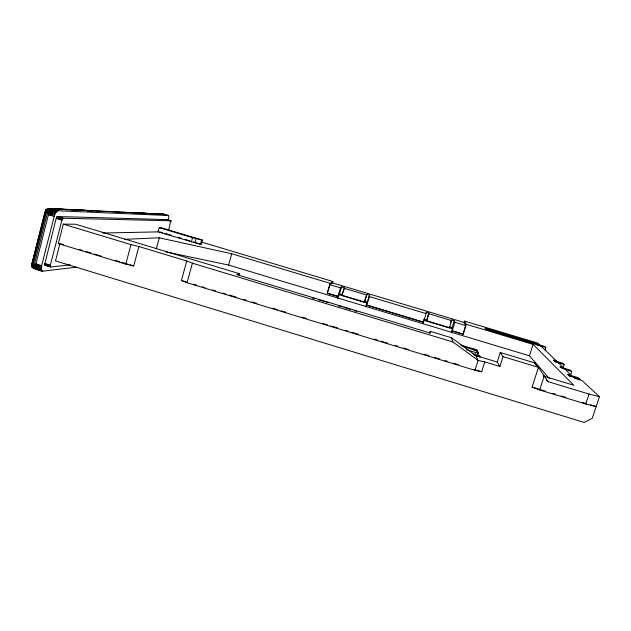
<?xml version="1.0" encoding="UTF-8"?>
<svg xmlns="http://www.w3.org/2000/svg" width="631" height="631" viewBox="0 0 631 631"><rect width="100%" height="100%" fill="white"/><g stroke="black" fill="none" stroke-linecap="round" stroke-linejoin="round"><path stroke-width="0.95" d="M70.175 264.862L50.709 267.016L44.588 264.775L56.183 218.468L57.279 216.591L63.218 218.247L170.843 220.787L168.564 230.662M50.709 267.016L50.377 265.162L61.901 220.195L63.218 218.247M168.414 219.635L168.848 216.749L168.343 215.518L57.5 210.77L55.291 213.475L54.195 216.433L41.638 265.635L41.236 268.53L41.63 270.565L42.711 271.196L76.903 267.102M41.338 269.697L31.613 266.716L32.757 265.848L41.338 269.697L33.017 267.891L41.63 270.565L34.91 268.869L42.096 271.07L33.017 267.891L31.613 266.716L31.55 265.257L45.18 211.527L46.189 209.303L50.243 208.593L163.279 214.154L168.343 215.518M31.55 265.257L45.527 210.218M31.613 266.716L46.189 209.303L56.001 212.261L46.702 210.975L46.189 209.303M32.757 265.848L34.248 264.886L41.236 268.53L32.757 265.848L46.702 210.975L55.291 213.475L47.483 212.821L46.702 210.975M34.248 264.886L35.928 263.884L41.338 267.142L34.248 264.886L47.483 212.821L54.676 214.895L48.445 214.698L47.483 212.821M63.321 224.147L130.98 244.607L138.883 246.524L133.693 265.959L125.79 264.121L58.32 243.605L63.321 224.147L75.704 224.234L239.701 273.775L239.173 275.668M125.79 264.121L130.98 244.607M158.081 231.885L159.225 227.641L160.905 227.633L202.314 240.072L201.147 244.292L200.437 244.347L158.081 231.885L102.522 233.028M156.291 248.922L159.288 237.8L231.751 253.765L330.171 283.366L332.939 281.529L201.975 242.178M191.374 241.902L192.542 237.65L202.314 240.072M499.878 366.493L497.204 362.052L500.249 352.492L503.025 356.625L499.878 366.493L484.774 361.91L481.658 371.746L474.977 370.302L187.028 282.743L181.428 280.472L186.76 260.997L138.883 246.524M194.892 242.683L196.052 238.447M187.028 282.743L192.408 263.182L186.76 260.997M200.437 244.347L201.604 240.111M165.59 251.848L228.603 265.052L231.751 253.765M365.862 306.461L369.679 295.276L366.879 294.432L364.379 302.02L341.876 295.237L344.534 287.712L341.75 286.876L340.511 287.878L337.885 296.483L327.26 293.281L330.171 283.366M327.26 293.281L329.903 284.684L332.537 282.901L332.939 281.529M337.467 297.895L337.885 296.483M337.711 298.36L341.75 286.876M341.876 295.237L344.281 288.58M364.379 302.02L366.879 294.432M365.917 306.871L367.597 302.241L364.805 301.397M367.857 301.373L369.419 296.144M422.991 323.064L423.567 321.187M423.038 323.711L426.075 313.623L425.909 312.187L428.733 313.031L428.843 313.749L426.674 320.793L449.477 327.663L451.67 320.619L451.37 319.838L454.21 320.698L454.856 322.275L451.82 332.395M426.674 320.793L428.733 313.031M429.703 333.105L430.247 331.346L451.559 337.782L475.766 355.553L497.204 362.052M450.289 323.332L451.102 320.714M451.291 332.624L452.459 328.869L452.033 327.686L454.21 320.698M452.261 330.975L463.091 334.241L465.678 325.533L464.132 322.465L464.566 321.084L537.77 343.083L539.197 344.818M463.091 334.241L466.206 324.271L464.566 321.084M462.389 346.356L473.676 349.771L473.92 348.99L476.807 350.055L478.637 353.013L478.337 353.904M478.385 353.817L477.099 351.199L474.512 350.039L474.757 349.251M475.301 350.315L475.553 349.535M476.003 350.591L476.247 349.803M475.34 353.305L475.593 352.5L478.637 353.013M476.555 350.836L476.807 350.055M476.933 351.049L477.178 350.26M477.099 351.199L477.351 350.418M474.693 355.316L476.547 355.876L476.807 355.056C478.89 354.535 480.94 358.266 480.23 356.412M477.588 353.865L477.848 353.06M478.061 353.92L478.322 353.115M479.245 355.923L478.992 356.744L477.422 356.16L477.683 355.332M478.251 356.452L478.511 355.632M474.977 370.302L478.093 360.427L484.774 361.91M479.576 357.012L479.836 356.192M549.42 378.545L529.441 355.813L533.124 344.4L466.206 324.271M540.223 345.804L485.618 329.074L485.042 328.23L539.284 344.534M590.506 404.842L596.161 406.561L585.734 403.982L539.671 389.974L532.075 387.071L538.464 367.345L534.56 362.857L500.249 352.492M545.026 350.102L545.862 347.5L544.79 346.498L536.326 343.958L537.336 344.936M539.671 389.974L544.237 375.918L538.464 367.345L503.025 356.625M556.392 361.295L553.221 359.993L554.428 361.587L564.169 364.529L563.041 367.976M557.733 362.58L554.531 361.263M571.331 375.619L565.076 369.174L561.598 368.125L560.154 366.721L563.483 368.094M565.076 369.174L571.741 371.556L570.55 375.185M58.32 243.605L59.937 243.534L55.481 260.887L584.14 422.407L592.217 418.377L599.45 396.686L581.995 380.517L574.596 378.277L573.09 376.833L569.43 375.729L567.703 374.522L571.441 375.264M573.09 376.833L580.118 379.349L578.398 377.748L567.703 374.522M585.734 403.982L589.023 394.067L599.45 396.686M338.989 306.421L339.415 305.98L342.152 306.84M239.701 273.775L236.712 274.58L430.5 333.144L430.247 331.346M91.14 211.054L87.22 210.849L92.71 210.707L50.243 208.593L56.758 211.338L48.043 208.758L57.752 209.184M124.323 239.33L159.288 237.8M57.508 216.528L166.844 219.588L170.938 220.842M138.859 213.302L145.666 213.586M151.503 213.83L161.228 214.232L135.357 212.805L164.344 214.319L168.611 215.668M61.633 209.35L72.32 209.815M74.261 209.902L92.71 210.707M50.243 208.593L57.5 210.77L52.468 208.869L164.344 214.319M55.883 209.176L48.043 208.758L56.001 212.261M61.759 209.492L67.635 209.8M74.49 210.17L79.388 210.431M138.852 213.381L142.74 213.609M151.487 214.114L153.428 214.225M163.279 214.154L164.801 214.895L163.066 214.485M312.266 297.974L315.043 298.779M318.742 299.851L327.986 302.525M166.844 219.588L170.993 220.976M167.814 220.235L171.017 221.197M159.225 227.641L192.542 237.65M332.537 282.901L464.132 322.465M538.062 345.157L545.862 347.5M159.769 231.853L162.593 232.697M164.47 233.265L171.056 235.245M178.581 237.508L181.397 238.352M185.159 239.488L189.868 240.9M193.622 242.028L201.147 244.292M343.95 288.217L366.477 294.993M428.843 313.749L451.67 320.619M329.903 284.684L340.511 287.878M368.906 296.42L426.075 313.623M454.856 322.275L465.678 325.533M339.699 293.833L342.483 294.669M426.588 320.012L423.764 319.168L423.858 320.248L452.459 328.869M449.911 327.039L452.033 327.686M338.815 294.614L367.037 303.117M52.468 208.869L58.194 210.596M553.939 360.561L562.773 363.219L564.169 364.529M327.41 293.17L338.011 296.365M366.366 304.915L423.464 322.133M452.198 330.802L463.012 334.059M366.288 305.049L423.48 322.291M228.603 265.052L529.441 355.813M560.044 367.061L570.187 370.121L571.741 371.556M57.279 216.591L62.99 218.31M57.027 216.78L62.745 218.507M56.774 217.088L62.493 218.815M54.195 216.433L48.445 214.698L35.928 263.884L41.638 265.635M56.545 217.49L62.264 219.217M56.34 217.963L62.059 219.691M56.183 218.468L61.901 220.195M569.312 376.084L572.057 376.912M192.408 263.182L452.9 341.955L478.093 360.427M460.748 344.999L473.92 348.99M466.333 349.7L475.593 352.5M473.108 353.936L476.807 355.056M543.165 375.973L573.792 385.249L533.124 344.4M546.178 379.499L547.976 381.621L589.023 394.067M60.876 243.818L63.676 244.662M79.545 249.49L82.346 250.341M86.076 251.477L90.746 252.897M94.484 254.033L101.015 256.02M115.023 260.28L119.693 261.699M121.554 262.267L128.093 264.255M129.962 264.823L133.693 265.959M181.428 280.472L186.137 281.899M193.67 284.187L196.493 285.046M202.133 286.766L204.957 287.626M212.489 289.913L215.313 290.773M222.846 293.06L225.661 293.92M229.432 295.063L236.018 297.067M243.55 299.354L246.374 300.214M252.014 301.926L256.722 303.361M272.718 308.228L277.427 309.655M281.189 310.799L285.898 312.227M301.894 317.093L306.603 318.529M322.599 323.387L327.308 324.823M331.07 325.967L337.664 327.97M345.189 330.258L348.012 331.117M351.775 332.261L358.369 334.264M374.364 339.131L377.188 339.983M380.95 341.126L387.544 343.13M395.069 345.425L397.893 346.277M403.54 347.996L408.249 349.424M424.245 354.291L428.954 355.726M434.601 357.438L439.302 358.873M444.95 360.585L447.773 361.445M453.421 363.164L458.13 364.592M474.126 369.458L481.658 371.746M532.075 387.071L545.263 391.086M552.803 393.381L555.635 394.241M561.29 395.96L565.999 397.388M582.019 402.262L586.735 403.698M44.691 263.427L50.377 265.162M44.596 263.924L50.275 265.667M44.556 264.389L50.235 266.124M44.588 264.775L50.267 266.511M44.683 265.067L50.362 266.803M37.04 269.453L42.711 271.196M343.974 307.415L350.347 309.427M353.991 310.57L356.72 311.43M473.676 349.771L474.512 350.039M476.547 355.876L477.422 356.16M540.317 345.528L556.495 360.979M557.836 362.265L563.593 367.763M544.237 375.918L547.976 381.621M534.56 362.857L536.169 365.317M475.766 355.553L478.022 360.404M449.201 326.826L449.477 327.663M451.559 337.782L452.9 341.955"/></g></svg>
